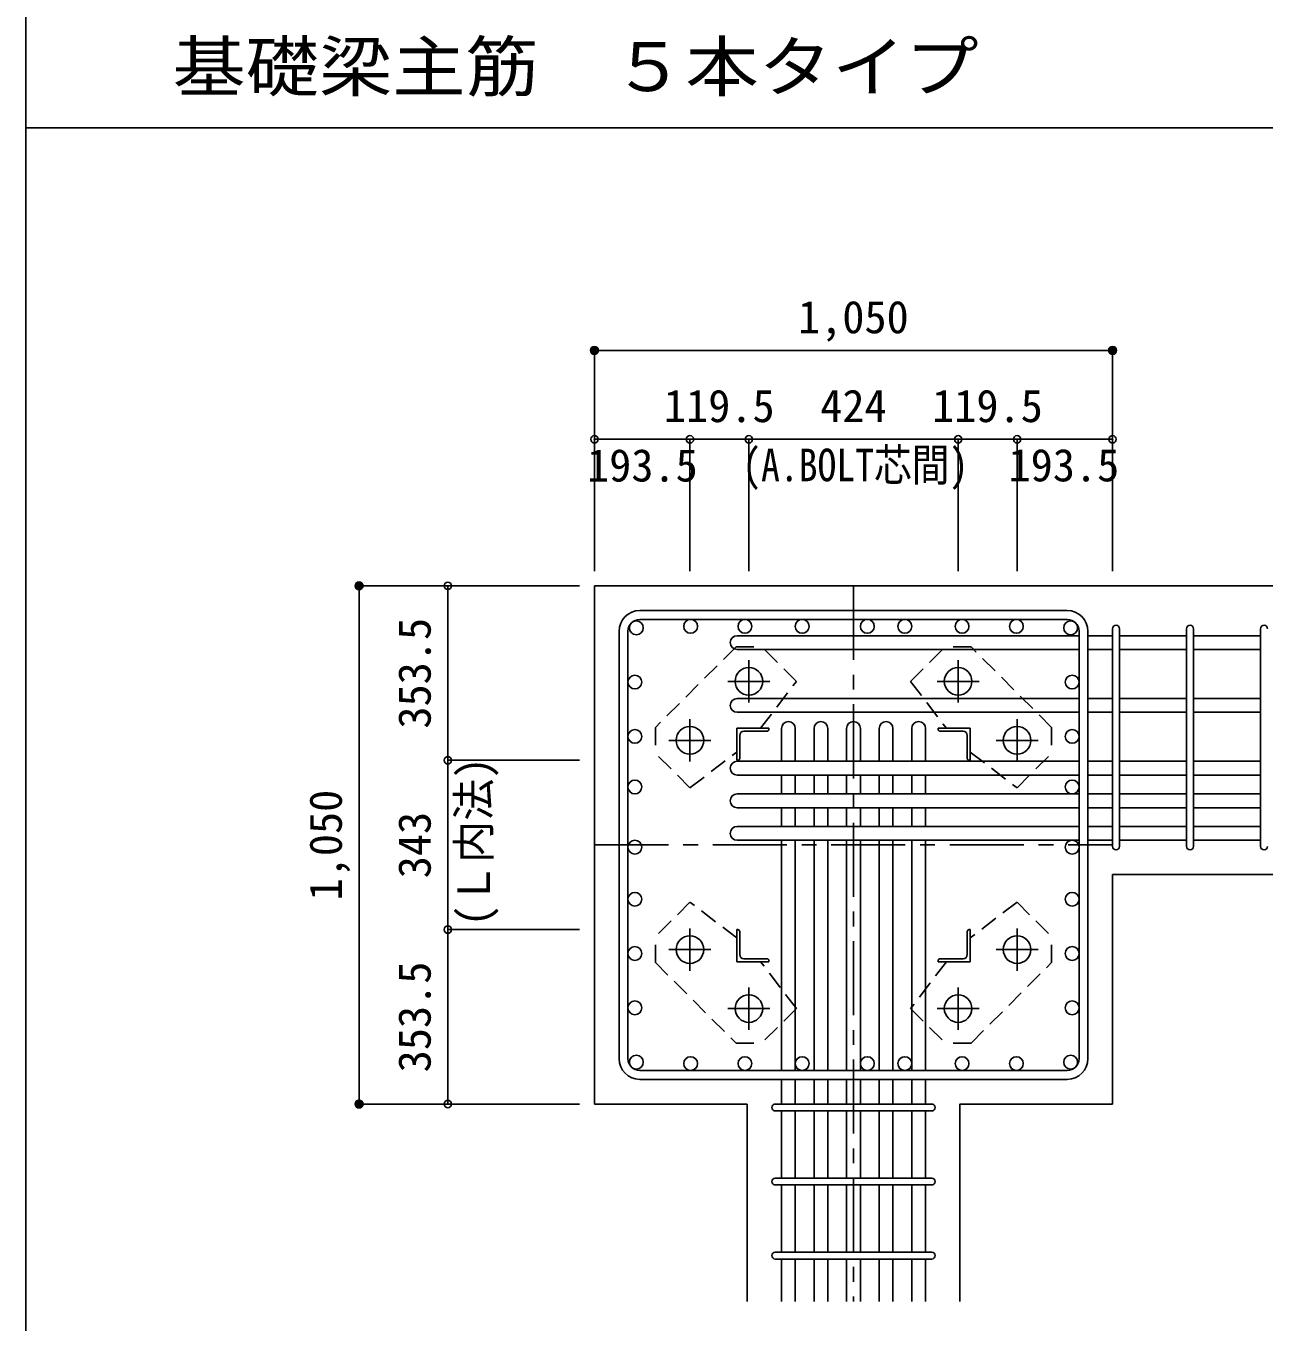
# Model space of a CAD drawing. Units: millimetres at full size, sheet at 1:30. Extents: x -5973 to 5954, y -4195 to 4201.
# Drawn here: x -5973 to -3464, y -2642 to -15 of the extents above; entities that cross this region are included whole.
import ezdxf
from ezdxf.enums import TextEntityAlignment as Align

# ---------------------------------------------------------------- set-up
doc = ezdxf.new("R2010")
doc.units = ezdxf.units.MM
doc.header["$LTSCALE"] = 30
doc.header["$PDMODE"] = 32
doc.header["$PDSIZE"] = 15
doc.linetypes.add('CHAIN1', pattern=[8, 5, -1, 1, -1])
doc.linetypes.add('DASHED1', pattern=[1.8, 1.2, -0.6])
for name, color, linetype in [('0-1', 2, 'Continuous'), ('0-2', 4, 'Continuous'), ('0-3', 3, 'Continuous'), ('0-4', 7, 'Continuous'), ('0-5', 7, 'Continuous'), ('0-6', 7, 'Continuous'), ('0-7', 4, 'Continuous'), ('0-9', 4, 'DASHED1'), ('0-D', 4, 'Continuous'), ('6-7_文字', 7, 'Continuous'), ('F-0_枠', 6, 'Continuous')]:
    doc.layers.add(name, color=color, linetype=linetype)
doc.styles.add('ＭＳ ゴシック', font='')
doc.styles.get('ＭＳ ゴシック').set_extended_font_data('MS Gothic')

msp = doc.modelspace()

# ---------------------------------------------------------------- linework, layer by layer
at = {"layer": '0-1'}
for p, q in [((-4820.8, -1149.89), (-4820.8, -2199.89)), ((-3370.8, -1149.89), (-4820.8, -1149.89)), ((-3770.8, -1734.89), (-3370.8, -1734.89)), ((-3770.8, -2199.89), (-3770.8, -1734.89)), ((-4820.8, -2199.89), (-4511.3, -2199.89)), ((-4511.3, -2599.89), (-4511.3, -2199.89))]:
    msp.add_line(p, q, dxfattribs=at)
msp.add_lwpolyline([(-4080.3, -2599.89), (-4080.3, -2199.89), (-3770.8, -2199.89)], dxfattribs=at)
at = {"layer": '0-2', "linetype": 'CHAIN1'}
for p, q in [((-4507.8, -1386.1), (-4507.8, -1300.59)), ((-4083.8, -1300.59), (-4083.8, -1386.09)), ((-4550.6, -1343.39), (-4465.1, -1343.39)), ((-4126.5, -1343.39), (-4041, -1343.39)), ((-4627.3, -1505.6), (-4627.3, -1420.09)), ((-3964.3, -1420.09), (-3964.3, -1505.59)), ((-4670.1, -1462.89), (-4584.6, -1462.89)), ((-4007, -1462.89), (-3921.5, -1462.89)), ((-4627.3, -1929.7), (-4627.3, -1844.2)), ((-3964.3, -1844.19), (-3964.3, -1929.7)), ((-4584.6, -1886.89), (-4670.1, -1886.89)), ((-3921.5, -1886.89), (-4007, -1886.89)), ((-4507.8, -2049.2), (-4507.8, -1963.7)), ((-4083.8, -1963.69), (-4083.8, -2049.2)), ((-4465.1, -2006.39), (-4550.6, -2006.39)), ((-4041, -2006.39), (-4126.5, -2006.39))]:
    msp.add_line(p, q, dxfattribs=at)
at = {"layer": '0-2'}
for p, q in [((-4532.3, -1438.39), (-4467.3, -1438.39)), ((-4532.3, -1438.39), (-4532.3, -1503.39)), ((-4517.8, -1444.39), (-4471.3, -1444.39)), ((-4467.3, -1438.39), (-4467.3, -1440.39)), ((-4059.3, -1438.39), (-4124.3, -1438.39)), ((-4124.3, -1440.39), (-4124.3, -1438.39)), ((-4073.8, -1444.39), (-4120.3, -1444.39)), ((-4059.3, -1438.39), (-4059.3, -1503.39)), ((-4526.3, -1452.89), (-4526.3, -1499.39)), ((-4065.3, -1452.89), (-4065.3, -1499.39)), ((-4530.3, -1503.39), (-4532.3, -1503.39)), ((-4059.3, -1503.39), (-4061.3, -1503.39)), ((-4532.3, -1846.39), (-4530.3, -1846.39)), ((-4532.3, -1911.39), (-4532.3, -1846.39)), ((-4526.3, -1896.89), (-4526.3, -1850.39)), ((-4065.3, -1896.89), (-4065.3, -1850.39)), ((-4061.3, -1846.39), (-4059.3, -1846.39)), ((-4059.3, -1911.39), (-4059.3, -1846.39)), ((-4532.3, -1911.39), (-4467.3, -1911.39)), ((-4517.8, -1905.39), (-4471.3, -1905.39)), ((-4467.3, -1909.39), (-4467.3, -1911.39)), ((-4124.3, -1911.39), (-4124.3, -1909.39)), ((-4059.3, -1911.39), (-4124.3, -1911.39)), ((-4073.8, -1905.39), (-4120.3, -1905.39))]:
    msp.add_line(p, q, dxfattribs=at)
at = {"layer": '0-2', "color": 3}
for centre in [(-4507.8, -1343.39), (-4083.8, -1343.39), (-4627.3, -1462.89), (-3964.3, -1462.89), (-4627.3, -1886.89), (-3964.3, -1886.89), (-4507.8, -2006.39), (-4083.8, -2006.39)]:
    msp.add_circle(centre, 28, dxfattribs=at)
at = {"layer": '0-2'}
for centre, radius, start, end in [((-4517.8, -1452.89), 8.5, 90, 180), ((-4471.3, -1440.39), 4, 270, 0), ((-4120.3, -1440.39), 4, 180, 270), ((-4073.8, -1452.89), 8.5, 0, 90), ((-4530.3, -1499.39), 4, 270, 0), ((-4061.3, -1499.39), 4, 180, 270), ((-4530.3, -1850.39), 4, 0, 90), ((-4061.3, -1850.39), 4, 90, 180), ((-4517.8, -1896.89), 8.5, 180, 270), ((-4471.3, -1909.39), 4, 0, 90), ((-4120.3, -1909.39), 4, 90, 180), ((-4073.8, -1896.89), 8.5, 270, 0)]:
    msp.add_arc(centre, radius, start, end, dxfattribs=at)
at = {"layer": '0-3'}
for centre in [(-4735.87, -1234.82), (-4625.85, -1231.89), (-4515.84, -1231.89), (-4399.8, -1231.89), (-4267.8, -1231.89), (-4191.8, -1231.89), (-4075.77, -1231.89), (-3965.75, -1231.89), (-3855.73, -1234.82), (-4738.8, -1344.84), (-3852.8, -1344.84), (-4738.8, -1454.86), (-3852.8, -1454.86), (-4738.8, -1557.39), (-3852.8, -1557.39), (-4738.8, -1679.39), (-3852.8, -1679.39), (-4738.8, -1784.91), (-3852.8, -1784.91), (-4738.8, -1894.93), (-3852.8, -1894.93), (-4738.8, -2004.95), (-3852.8, -2004.95), (-4735.87, -2114.97), (-3855.73, -2114.97), (-4625.85, -2117.89), (-4515.84, -2117.89), (-4399.8, -2117.89), (-4267.8, -2117.89), (-4191.8, -2117.89), (-4075.77, -2117.89), (-3965.75, -2117.89)]:
    msp.add_circle(centre, 14, dxfattribs=at)
at = {"layer": '0-4'}
for p, q in [((-4728.8, -1199.89), (-3862.8, -1199.89)), ((-4728.8, -1217.89), (-3862.8, -1217.89)), ((-4770.8, -1241.89), (-4770.8, -2107.89)), ((-4752.8, -1241.89), (-4752.8, -2107.89)), ((-3838.8, -1241.89), (-3838.8, -2107.89)), ((-3820.8, -1241.89), (-3820.8, -2107.89)), ((-4728.8, -2131.89), (-3862.8, -2131.89)), ((-4728.8, -2149.89), (-3862.8, -2149.89))]:
    msp.add_line(p, q, dxfattribs=at)
for centre, radius, start, end in [((-4728.8, -1241.89), 42, 90, 180), ((-3862.8, -1241.89), 42, 0, 90), ((-4728.8, -1241.89), 24, 90, 180), ((-3862.8, -1241.89), 24, 0, 90), ((-4728.8, -2107.89), 42, 180, 270), ((-4728.8, -2107.89), 24, 180, 270), ((-3862.8, -2107.89), 42, 270, 0), ((-3862.8, -2107.89), 24, 270, 0)]:
    msp.add_arc(centre, radius, start, end, dxfattribs=at)
at = {"layer": '0-5'}
for p, q in [((-3838.8, -1250.82), (-4531.8, -1250.82)), ((-3770.8, -1250.82), (-3820.8, -1250.82)), ((-3620.8, -1250.82), (-3756.8, -1250.82)), ((-3470.8, -1250.82), (-3606.8, -1250.82)), ((-3838.8, -1278.82), (-4531.8, -1278.82)), ((-3770.8, -1278.82), (-3820.8, -1278.82)), ((-3620.8, -1278.82), (-3756.8, -1278.82)), ((-3470.8, -1278.82), (-3606.8, -1278.82)), ((-3838.8, -1378.11), (-4531.8, -1378.11)), ((-3770.8, -1378.11), (-3820.8, -1378.11)), ((-3620.8, -1378.11), (-3756.8, -1378.11)), ((-3470.8, -1378.11), (-3606.8, -1378.11)), ((-3838.8, -1406.11), (-4531.8, -1406.11)), ((-3770.8, -1406.11), (-3820.8, -1406.11)), ((-3620.8, -1406.11), (-3756.8, -1406.11)), ((-3470.8, -1406.11), (-3606.8, -1406.11)), ((-4441.8, -1505.39), (-4441.8, -1438.89)), ((-4413.8, -1505.39), (-4413.8, -1438.89)), ((-4375.8, -1505.39), (-4375.8, -1438.89)), ((-4347.8, -1505.39), (-4347.8, -1438.89)), ((-4309.8, -1505.39), (-4309.8, -1438.89)), ((-4281.8, -1505.39), (-4281.8, -1438.89)), ((-4243.8, -1505.39), (-4243.8, -1438.89)), ((-4215.8, -1505.39), (-4215.8, -1438.89)), ((-4177.8, -1505.39), (-4177.8, -1438.89)), ((-4149.8, -1505.39), (-4149.8, -1438.89)), ((-3838.8, -1505.39), (-4531.8, -1505.39)), ((-3770.8, -1505.39), (-3820.8, -1505.39)), ((-3620.8, -1505.39), (-3756.8, -1505.39)), ((-3470.8, -1505.39), (-3606.8, -1505.39)), ((-3838.8, -1533.39), (-4531.8, -1533.39)), ((-4441.8, -1571.39), (-4441.8, -1533.39)), ((-4413.8, -1571.39), (-4413.8, -1533.39)), ((-4375.8, -1571.39), (-4375.8, -1533.39)), ((-4347.8, -1571.39), (-4347.8, -1533.39)), ((-4309.8, -1571.39), (-4309.8, -1533.39)), ((-4281.8, -1571.39), (-4281.8, -1533.39)), ((-4243.8, -1571.39), (-4243.8, -1533.39)), ((-4215.8, -1571.39), (-4215.8, -1533.39)), ((-4177.8, -1571.39), (-4177.8, -1533.39)), ((-4149.8, -1571.39), (-4149.8, -1533.39)), ((-3770.8, -1533.39), (-3820.8, -1533.39)), ((-3620.8, -1533.39), (-3756.8, -1533.39)), ((-3470.8, -1533.39), (-3606.8, -1533.39)), ((-3838.8, -1571.39), (-4531.8, -1571.39)), ((-3770.8, -1571.39), (-3820.8, -1571.39)), ((-3620.8, -1571.39), (-3756.8, -1571.39)), ((-3470.8, -1571.39), (-3606.8, -1571.39)), ((-3838.8, -1599.39), (-4531.8, -1599.39)), ((-4441.8, -1637.39), (-4441.8, -1599.39)), ((-4413.8, -1637.39), (-4413.8, -1599.39)), ((-4375.8, -1637.39), (-4375.8, -1599.39)), ((-4347.8, -1637.39), (-4347.8, -1599.39)), ((-4309.8, -1637.39), (-4309.8, -1599.39)), ((-4281.8, -1637.39), (-4281.8, -1599.39)), ((-4243.8, -1637.39), (-4243.8, -1599.39)), ((-4215.8, -1637.39), (-4215.8, -1599.39)), ((-4177.8, -1637.39), (-4177.8, -1599.39)), ((-4149.8, -1637.39), (-4149.8, -1599.39)), ((-3770.8, -1599.39), (-3820.8, -1599.39)), ((-3620.8, -1599.39), (-3756.8, -1599.39)), ((-3470.8, -1599.39), (-3606.8, -1599.39)), ((-3838.8, -1637.39), (-4531.8, -1637.39)), ((-3770.8, -1637.39), (-3820.8, -1637.39)), ((-3620.8, -1637.39), (-3756.8, -1637.39)), ((-3470.8, -1637.39), (-3606.8, -1637.39)), ((-3838.8, -1665.39), (-4531.8, -1665.39)), ((-4441.8, -2131.89), (-4441.8, -1665.39)), ((-4413.8, -2131.89), (-4413.8, -1665.39)), ((-4375.8, -2131.89), (-4375.8, -1665.39)), ((-4347.8, -2131.89), (-4347.8, -1665.39)), ((-4309.8, -2131.89), (-4309.8, -1665.39)), ((-4281.8, -2131.89), (-4281.8, -1665.39)), ((-4243.8, -2131.89), (-4243.8, -1665.39)), ((-4215.8, -2131.89), (-4215.8, -1665.39)), ((-4177.8, -2131.89), (-4177.8, -1665.39)), ((-4149.8, -2131.89), (-4149.8, -1665.39)), ((-3770.8, -1665.39), (-3820.8, -1665.39)), ((-3620.8, -1665.39), (-3756.8, -1665.39)), ((-3470.8, -1665.39), (-3606.8, -1665.39)), ((-4441.8, -2199.89), (-4441.8, -2149.89)), ((-4413.8, -2199.89), (-4413.8, -2149.89)), ((-4375.8, -2199.89), (-4375.8, -2149.89)), ((-4347.8, -2199.89), (-4347.8, -2149.89)), ((-4309.8, -2199.89), (-4309.8, -2149.89)), ((-4281.8, -2199.89), (-4281.8, -2149.89)), ((-4243.8, -2199.89), (-4243.8, -2149.89)), ((-4215.8, -2199.89), (-4215.8, -2149.89)), ((-4177.8, -2199.89), (-4177.8, -2149.89)), ((-4149.8, -2199.89), (-4149.8, -2149.89)), ((-4441.8, -2349.89), (-4441.8, -2213.89)), ((-4413.8, -2349.89), (-4413.8, -2213.89)), ((-4375.8, -2349.89), (-4375.8, -2213.89)), ((-4347.8, -2349.89), (-4347.8, -2213.89)), ((-4309.8, -2349.89), (-4309.8, -2213.89)), ((-4281.8, -2349.89), (-4281.8, -2213.89)), ((-4243.8, -2349.89), (-4243.8, -2213.89)), ((-4215.8, -2349.89), (-4215.8, -2213.89)), ((-4177.8, -2349.89), (-4177.8, -2213.89)), ((-4149.8, -2349.89), (-4149.8, -2213.89)), ((-4441.8, -2499.89), (-4441.8, -2363.89)), ((-4413.8, -2499.89), (-4413.8, -2363.89)), ((-4375.8, -2499.89), (-4375.8, -2363.89)), ((-4347.8, -2499.89), (-4347.8, -2363.89)), ((-4309.8, -2499.89), (-4309.8, -2363.89)), ((-4281.8, -2499.89), (-4281.8, -2363.89)), ((-4243.8, -2499.89), (-4243.8, -2363.89)), ((-4215.8, -2499.89), (-4215.8, -2363.89)), ((-4177.8, -2499.89), (-4177.8, -2363.89)), ((-4149.8, -2499.89), (-4149.8, -2363.89)), ((-4441.8, -2599.89), (-4441.8, -2513.89)), ((-4413.8, -2599.89), (-4413.8, -2513.89)), ((-4375.8, -2599.89), (-4375.8, -2513.89)), ((-4347.8, -2599.89), (-4347.8, -2513.89)), ((-4309.8, -2599.89), (-4309.8, -2513.89)), ((-4281.8, -2599.89), (-4281.8, -2513.89)), ((-4243.8, -2599.89), (-4243.8, -2513.89)), ((-4215.8, -2599.89), (-4215.8, -2513.89)), ((-4177.8, -2599.89), (-4177.8, -2513.89)), ((-4149.8, -2599.89), (-4149.8, -2513.89))]:
    msp.add_line(p, q, dxfattribs=at)
for centre, start, end in [((-4531.8, -1264.82), 90, 270), ((-4531.8, -1392.11), 90, 270), ((-4427.8, -1438.89), 0, 180), ((-4361.8, -1438.89), 0, 180), ((-4295.8, -1438.89), 0, 180), ((-4229.8, -1438.89), 0, 180), ((-4163.8, -1438.89), 0, 180), ((-4531.8, -1519.39), 90, 270), ((-4531.8, -1585.39), 90, 270), ((-4531.8, -1651.39), 90, 270)]:
    msp.add_arc(centre, 14, start, end, dxfattribs=at)
at = {"layer": '0-6'}
for p, q in [((-3770.8, -1677.89), (-3770.8, -1236.82)), ((-3756.8, -1677.89), (-3756.8, -1236.82)), ((-3620.8, -1677.89), (-3620.8, -1236.82)), ((-3606.8, -1677.89), (-3606.8, -1236.82)), ((-3470.8, -1677.89), (-3470.8, -1236.82)), ((-4454.3, -2199.89), (-4137.3, -2199.89)), ((-4454.3, -2213.89), (-4137.3, -2213.89)), ((-4454.3, -2349.89), (-4137.3, -2349.89)), ((-4454.3, -2363.89), (-4137.3, -2363.89)), ((-4454.3, -2499.89), (-4137.3, -2499.89)), ((-4454.3, -2513.89), (-4137.3, -2513.89))]:
    msp.add_line(p, q, dxfattribs=at)
for centre, start, end in [((-3763.8, -1236.82), 0, 180), ((-3763.8, -1236.82), 0, 180), ((-3763.8, -1236.82), 0, 180), ((-3763.8, -1236.82), 0, 180), ((-3613.8, -1236.82), 0, 180), ((-3463.8, -1236.82), 0, 180), ((-3763.8, -1677.89), 180, 0), ((-3763.8, -1677.89), 180, 0), ((-3763.8, -1677.89), 180, 0), ((-3763.8, -1677.89), 180, 0), ((-3613.8, -1677.89), 180, 0), ((-3463.8, -1677.89), 180, 0), ((-4454.3, -2206.89), 90, 270), ((-4454.3, -2206.89), 90, 270), ((-4454.3, -2206.89), 90, 270), ((-4454.3, -2206.89), 90, 270), ((-4137.3, -2206.89), 270, 90), ((-4137.3, -2206.89), 270, 90), ((-4137.3, -2206.89), 270, 90), ((-4137.3, -2206.89), 270, 90), ((-4454.3, -2356.89), 90, 270), ((-4137.3, -2356.89), 270, 90), ((-4454.3, -2506.89), 90, 270), ((-4137.3, -2506.89), 270, 90)]:
    msp.add_arc(centre, 7, start, end, dxfattribs=at)
at = {"layer": '0-9'}
for p, q in [((-4533.93, -1273.42), (-4697.27, -1436.77)), ((-4533.93, -1273.42), (-4481.6, -1273.42)), ((-4411.62, -1343.41), (-4481.6, -1273.42)), ((-4179.99, -1343.41), (-4110, -1273.42)), ((-4057.67, -1273.42), (-4110, -1273.42)), ((-3894.33, -1436.76), (-4057.67, -1273.42)), ((-4484, -1438.4), (-4411.62, -1343.41)), ((-4179.99, -1343.41), (-4107.6, -1438.4)), ((-4697.27, -1436.77), (-4697.27, -1489.09)), ((-3894.33, -1436.77), (-3894.33, -1489.09)), ((-4627.28, -1559.08), (-4697.27, -1489.09)), ((-4627.28, -1559.08), (-4532.3, -1486.7)), ((-4059.3, -1486.69), (-3964.32, -1559.08)), ((-3964.32, -1559.08), (-3894.33, -1489.09)), ((-4627.28, -1790.71), (-4697.27, -1860.7)), ((-4532.3, -1863.1), (-4627.28, -1790.71)), ((-3964.32, -1790.71), (-4059.3, -1863.09)), ((-3964.32, -1790.71), (-3894.33, -1860.7)), ((-4697.27, -1913.02), (-4697.27, -1860.7)), ((-3894.33, -1913.02), (-3894.33, -1860.7)), ((-4697.27, -1913.03), (-4533.93, -2076.37)), ((-4411.61, -2006.38), (-4484, -1911.39)), ((-4107.6, -1911.39), (-4179.99, -2006.38)), ((-4057.67, -2076.37), (-3894.33, -1913.02)), ((-4411.61, -2006.38), (-4481.6, -2076.37)), ((-4179.99, -2006.38), (-4110, -2076.37)), ((-4533.93, -2076.37), (-4481.6, -2076.37)), ((-4057.67, -2076.37), (-4110, -2076.37))]:
    msp.add_line(p, q, dxfattribs=at)
at = {"layer": '0-D'}
for p, q in [((-4820.8, -672.85), (-4820.8, -852.85)), ((-4820.8, -672.85), (-3770.8, -672.85)), ((-4820.8, -672.85), (-3770.8, -672.85)), ((-3770.8, -672.85), (-3770.8, -852.85)), ((-4820.8, -852.85), (-4820.8, -1119.89)), ((-4820.8, -852.85), (-4820.8, -1119.89)), ((-4820.8, -852.85), (-4627.3, -852.85)), ((-4627.3, -852.85), (-4627.3, -1119.89)), ((-4627.3, -852.85), (-4507.8, -852.85)), ((-4507.8, -852.85), (-4507.8, -1119.89)), ((-4507.8, -852.85), (-4083.8, -852.85)), ((-4083.8, -852.85), (-4083.8, -1119.89)), ((-4083.8, -852.85), (-3964.3, -852.85)), ((-3964.3, -852.85), (-3964.3, -1119.89)), ((-3964.3, -852.85), (-3770.8, -852.85)), ((-3770.8, -852.85), (-3770.8, -1119.89)), ((-5297.84, -1149.89), (-5117.84, -1149.89)), ((-5297.84, -1149.89), (-5117.84, -1149.89)), ((-5297.84, -1149.89), (-5297.84, -2199.89)), ((-5117.84, -1149.89), (-4850.8, -1149.89)), ((-5117.84, -1149.89), (-5117.84, -1503.39)), ((-5117.84, -1503.39), (-4850.8, -1503.39)), ((-5117.84, -1503.39), (-5117.84, -1846.39)), ((-5117.84, -1846.39), (-4850.8, -1846.39)), ((-5117.84, -1846.39), (-5117.84, -2199.89)), ((-5297.84, -2199.89), (-5117.84, -2199.89)), ((-5117.84, -2199.89), (-4850.8, -2199.89)), ((-5117.84, -2199.89), (-4850.8, -2199.89))]:
    msp.add_line(p, q, dxfattribs=at)
at = {"layer": '0-D', "linetype": 'CHAIN1'}
for p, q in [((-4295.8, -1149.89), (-4295.8, -2599.89)), ((-4820.8, -1674.89), (-3770.8, -1674.89))]:
    msp.add_line(p, q, dxfattribs=at)
at = {"layer": '0-D'}
for centre, radius in [((-4820.8, -672.85), 8), ((-4820.8, -672.85), 7.2), ((-4820.8, -672.85), 6.4), ((-4820.8, -672.85), 5.6), ((-4820.8, -672.85), 4.8), ((-4820.8, -672.85), 4), ((-4820.8, -672.85), 3.2), ((-4820.8, -672.85), 2.4), ((-4820.8, -672.85), 1.6), ((-4820.8, -672.85), 0.8), ((-3770.8, -672.85), 8), ((-3770.8, -672.85), 7.2), ((-3770.8, -672.85), 6.4), ((-3770.8, -672.85), 5.6), ((-3770.8, -672.85), 4.8), ((-3770.8, -672.85), 4), ((-3770.8, -672.85), 3.2), ((-3770.8, -672.85), 2.4), ((-3770.8, -672.85), 1.6), ((-3770.8, -672.85), 0.8), ((-5297.84, -1149.89), 8), ((-5297.84, -1149.89), 7.2), ((-5297.84, -1149.89), 6.4), ((-5297.84, -1149.89), 5.6), ((-5297.84, -1149.89), 4.8), ((-5297.84, -1149.89), 4), ((-5297.84, -1149.89), 3.2), ((-5297.84, -1149.89), 2.4), ((-5297.84, -1149.89), 1.6), ((-5297.84, -1149.89), 0.8), ((-5297.84, -2199.89), 8), ((-5297.84, -2199.89), 7.2), ((-5297.84, -2199.89), 6.4), ((-5297.84, -2199.89), 5.6), ((-5297.84, -2199.89), 4.8), ((-5297.84, -2199.89), 4), ((-5297.84, -2199.89), 3.2), ((-5297.84, -2199.89), 2.4), ((-5297.84, -2199.89), 1.6), ((-5297.84, -2199.89), 0.8)]:
    msp.add_circle(centre, radius, dxfattribs=at)
at = {"layer": '0-D', "color": 7}
for p in [(-4820.8, -672.85), (-4820.8, -672.85), (-3770.8, -672.85), (-4820.8, -852.85), (-4627.3, -852.85), (-4507.8, -852.85), (-4083.8, -852.85), (-3964.3, -852.85), (-3770.8, -852.85), (-5297.84, -1149.89), (-5117.84, -1149.89), (-5117.84, -1503.39), (-5117.84, -1846.39), (-5297.84, -2199.89), (-5117.84, -2199.89)]:
    msp.add_point(p, dxfattribs=at)
at = {"layer": 'F-0_枠'}
msp.add_line((-5972.88, 4201.15), (-5972.88, -4195.24), dxfattribs=at)
at = {"layer": 'F-0_枠', "color": 2}
msp.add_line((-5972.88, -222.05), (3723.6, -222.05), dxfattribs=at)

# ---------------------------------------------------------------- texts
at = {"layer": '0-7', "style": 'ＭＳ ゴシック', "width": 0.85}
msp.add_text('(A.BOLT芯間)', height=65.98, dxfattribs=at).set_placement((-4521.31, -957.62), align=Align.BOTTOM_LEFT)
at = {"layer": '0-7', "style": 'ＭＳ ゴシック', "width": 0.95}
msp.add_text('(Ｌ内法)', height=65.98, rotation=90, dxfattribs=at).set_placement((-5012.78, -1839.49), align=Align.BOTTOM_LEFT)
at = {"layer": '0-D', "style": 'ＭＳ ゴシック'}
for s, p in [('1,050', (-4408.3, -657.85)), ('119.5', (-4680.05, -837.85)), ('424', (-4363.3, -837.85)), ('119.5', (-4136.55, -837.85)), ('193.5', (-4835.86, -958.26)), ('193.5', (-3981.7, -957.91))]:
    msp.add_text(s, height=65.98, dxfattribs=at).set_placement(p, align=Align.BOTTOM_LEFT)
for s, p in [('353.5', (-5132.84, -1439.14)), ('1,050', (-5312.84, -1787.39)), ('343', (-5132.84, -1742.39)), ('353.5', (-5132.84, -2135.64))]:
    msp.add_text(s, height=65.98, rotation=90, dxfattribs=at).set_placement(p, align=Align.BOTTOM_LEFT)
at = {"layer": '6-7_文字', "color": 2, "style": 'ＭＳ ゴシック', "width": 1.1}
msp.add_text('\u3000\u3000基礎梁主筋\u3000５本タイプ', height=98.97, dxfattribs=at).set_placement((-5972.88, -177.05), align=Align.BOTTOM_LEFT)

doc.saveas('drawing.dxf')
